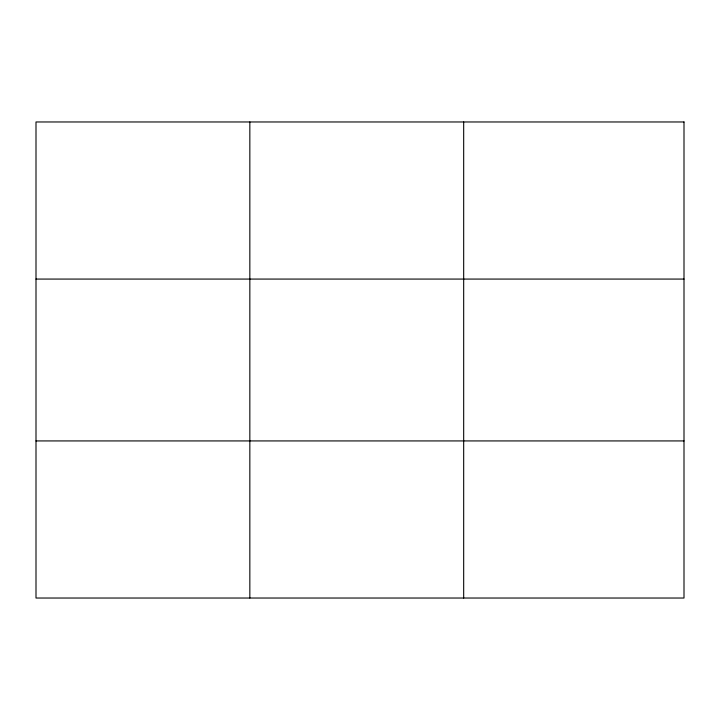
<?xml version="1.0" encoding="UTF-8"?>
<svg xmlns="http://www.w3.org/2000/svg" width="720" height="720" viewBox="0 0 720 720"><rect width="100%" height="100%" fill="white"/><g stroke="black" fill="none" stroke-linecap="round" stroke-linejoin="round"><path stroke-width="1.08" d="M249.84 121.968L249.84 598.032M463.68 121.968L463.68 598.032M36 279.072L684 279.072M36 440.928L684 440.928M684 121.968L684 598.032L36 598.032L36 121.968L684 121.968"/></g></svg>
